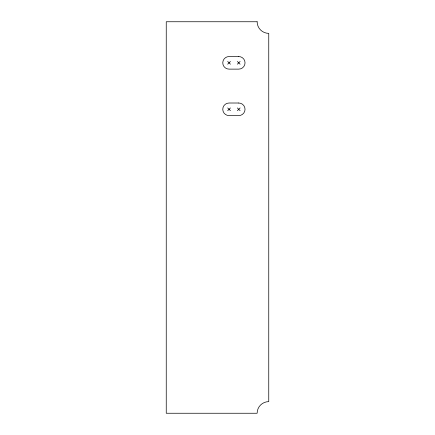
<?xml version="1.0" encoding="UTF-8"?>
<svg xmlns="http://www.w3.org/2000/svg" width="435" height="435" viewBox="0 0 435 435"><rect width="100%" height="100%" fill="white"/><g stroke="black" fill="none" stroke-linecap="round" stroke-linejoin="round"><path stroke-width="0.65" d="M227.69 64.206L230.43 61.465M237.369 64.206L240.109 61.465M227.69 110.675L230.43 107.934M237.369 110.675L240.109 107.934M237.369 61.465L240.109 64.206M227.69 61.465L230.43 64.206M237.369 107.934L240.109 110.675M227.69 107.934L230.43 110.675M257.134 21.75L166.246 21.75L166.246 413.25L257.134 413.25A11.614 11.614 0 0 1 268.754 401.635L268.754 33.364A11.614 11.614 0 0 1 257.134 21.75M238.739 56.545L229.06 56.545A6.291 6.291 0 0 0 222.769 62.836A6.291 6.291 0 0 0 229.06 69.127L238.739 69.127A6.291 6.291 0 0 0 245.035 62.836A6.291 6.291 0 0 0 238.739 56.545M238.739 103.013L229.06 103.013A6.291 6.291 0 0 0 222.769 109.305A6.291 6.291 0 0 0 229.06 115.596L238.739 115.596A6.291 6.291 0 0 0 245.035 109.305A6.291 6.291 0 0 0 238.739 103.013"/></g></svg>
